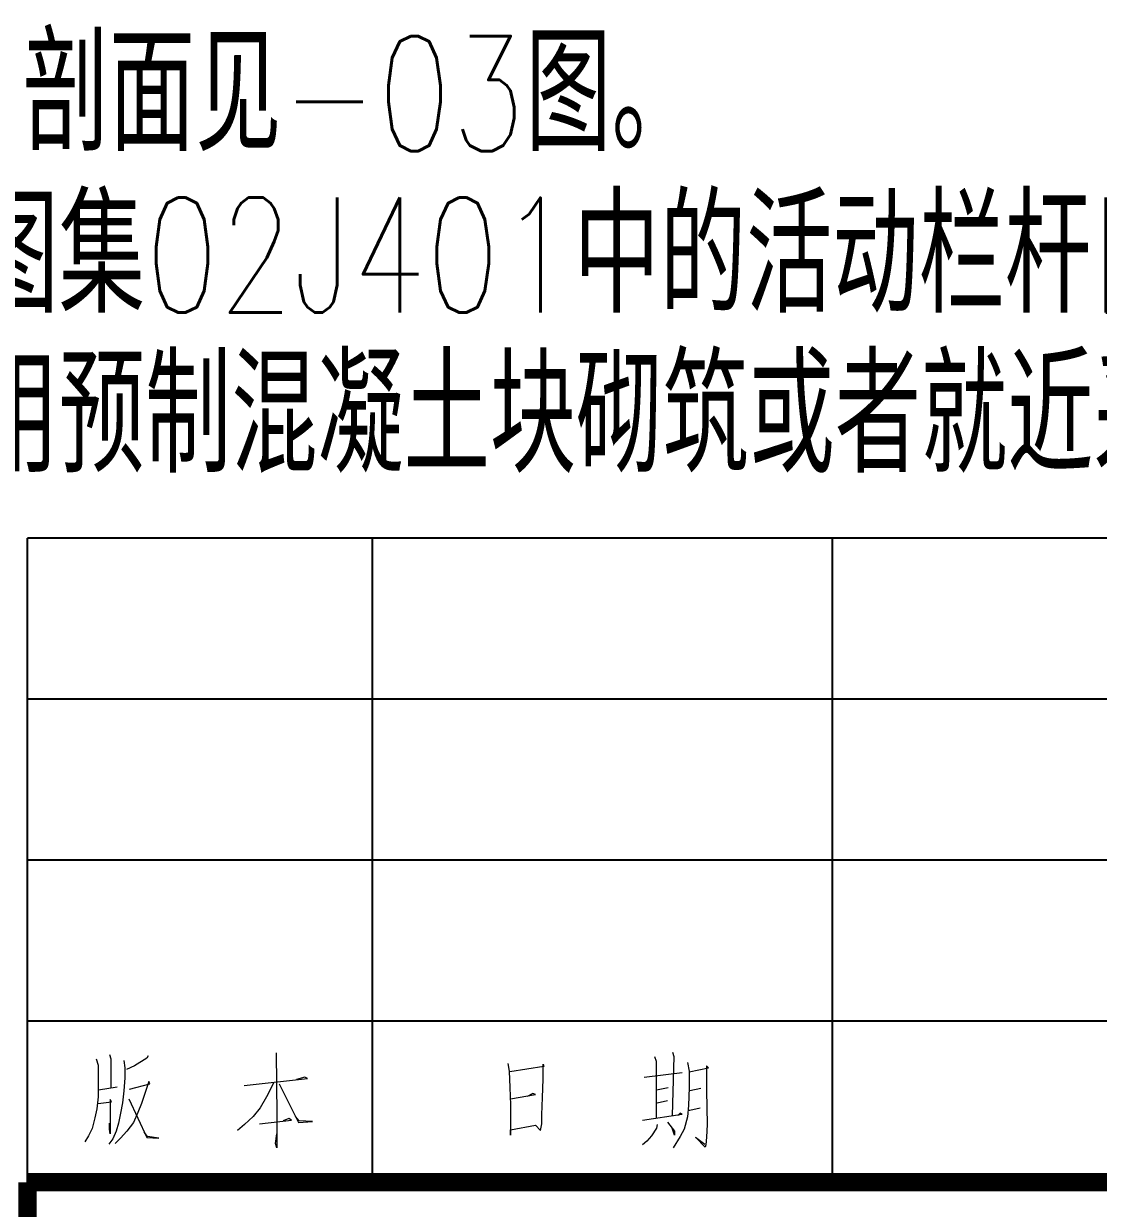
# Model space of a CAD drawing. Header units: millimetres. Extents: x 5779402 to 5838852, y 134142 to 176192.
# Drawn here: x 5819811 to 5824484, y 139053 to 144205 of the extents above; entities that cross this region are included whole.
import ezdxf
from ezdxf.enums import TextEntityAlignment as Align

# ---------------------------------------------------------------- set-up
doc = ezdxf.new("R2010")
doc.units = ezdxf.units.MM
doc.header["$LTSCALE"] = 1000
doc.layers.get('0').update_dxf_attribs({"color": 8})
for name, color, linetype in [('DIM', 8, 'Continuous'), ('Text', 8, 'Continuous'), ('Version', 8, 'Continuous')]:
    doc.layers.add(name, color=color, linetype=linetype)
doc.styles.add('TK', font='geditxt.shx', dxfattribs={"width": 0.7, "bigfont": 'hztxt1.shx'})
doc.styles.add('TSSD_Rein', font='geditxt.shx', dxfattribs={"width": 0.7, "bigfont": 'hztxt1.shx'})

# ---------------------------------------------------------------- blocks, each defined once
blk = doc.blocks.new('GEDI_TQ_2012')
at = {"color": 2, "const_width": 0.8}
for points in [[(-180, 40), (0, 40)], [(-180, 0), (-180, 40)]]:
    blk.add_lwpolyline(points, dxfattribs=at)
blk = doc.blocks.new('GEDI_Version_2012')
at = {"layer": 'Version', "color": 2}
for p, q in [((-180, 0), (-180, 28)), ((0, 28), (-180, 28)), ((-165, 0), (-165, 28)), ((-145, 0), (-145, 28)), ((0, 21), (-180, 21)), ((0, 14), (-180, 14)), ((0, 7), (-180, 7)), ((0, 0), (-180, 0))]:
    blk.add_line(p, q, dxfattribs=at)
at = {"layer": 'Version', "color": 7, "lineweight": 0}
for points in [[(-177.012, 5.362), (-176.93, 5.093), (-176.93, 4.307), (-176.93, 3.716), (-176.99, 3.192), (-177.072, 2.803), (-177.184, 2.34), (-177.349, 2.01), (-177.514, 1.748)], [(-175.815, 5.295), (-175.763, 4.966), (-175.763, 4.539), (-175.815, 3.978), (-175.875, 3.454), (-175.957, 2.998), (-176.04, 2.571), (-176.152, 2.212), (-176.294, 1.883), (-176.459, 1.651)], [(-176.429, 5.557), (-176.376, 5.362), (-176.376, 4.113)], [(-174.76, 5.489), (-174.813, 5.392), (-175.344, 5.063), (-175.703, 4.898)], [(-169.19, 5.624), (-169.16, 2.931), (-169.16, 1.487), (-169.22, 1.681), (-169.16, 2.108)], [(-159.112, 5.163), (-159.052, 4.834), (-159.029, 4.115), (-158.999, 3.36), (-158.999, 3.262), (-158.999, 2.739), (-158.999, 2.05), (-158.999, 2.275), (-157.915, 2.477), (-157.69, 2.245), (-157.63, 2.537), (-157.63, 2.933), (-157.608, 3.689), (-157.578, 4.474), (-157.578, 5.133), (-157.548, 5.036), (-159.029, 4.804)], [(-152.729, 5.462), (-152.669, 5.26), (-152.669, 2.806)], [(-151.951, 5.657), (-151.891, 5.462), (-151.973, 2.903)], [(-151.307, 5.2), (-151.225, 4.834), (-151.225, 4.115), (-151.255, 3.33), (-151.307, 2.836), (-151.449, 2.312), (-151.614, 1.983), (-151.921, 1.489)], [(-153.178, 4.572), (-151.532, 4.774)], [(-151.225, 4.804), (-150.387, 4.968), (-150.469, 5.066), (-150.469, 4.048), (-150.469, 3.981), (-150.447, 2.507), (-150.469, 1.953), (-150.499, 1.624), (-150.529, 1.527), (-150.948, 1.953), (-150.552, 1.654)], [(-176.907, 4.015), (-176.099, 4.143)], [(-175.568, 4.045), (-174.678, 4.277), (-174.73, 4.375), (-174.872, 3.948), (-175.037, 3.424), (-175.202, 3.028), (-175.396, 2.601), (-175.68, 2.212), (-175.957, 1.913), (-176.182, 1.681)], [(-169.302, 4.307), (-169.609, 3.716), (-169.886, 3.23), (-170.193, 2.863), (-170.559, 2.504), (-170.866, 2.242)], [(-170.582, 4.21), (-167.828, 4.509), (-167.941, 4.569), (-168.3, 4.472)], [(-169.055, 4.277), (-168.217, 2.601), (-167.604, 2.639), (-168.188, 2.669), (-168.352, 2.863)], [(-175.598, 3.619), (-174.813, 1.95), (-174.289, 1.913), (-174.79, 1.98), (-174.925, 2.175)], [(-158.999, 3.622), (-157.915, 3.816), (-158.027, 3.853), (-158.274, 3.719)], [(-152.647, 4.018), (-152.145, 4.115)], [(-151.195, 3.981), (-150.724, 4.085)], [(-176.93, 3.424), (-176.346, 3.492), (-176.406, 3.589), (-176.406, 2.108), (-176.429, 2.31), (-176.429, 2.571)], [(-152.617, 3.457), (-152.168, 3.554)], [(-151.255, 3.128), (-151.195, 3.128), (-150.754, 3.232)], [(-169.916, 2.534), (-168.524, 2.699), (-168.636, 2.766), (-168.883, 2.669)], [(-153.26, 2.701), (-151.532, 2.963), (-151.614, 3.001), (-151.726, 2.903)], [(-152.168, 2.604), (-151.868, 2.215), (-151.868, 2.05), (-151.973, 2.342)], [(-152.617, 2.507), (-152.647, 2.342), (-152.871, 2.013), (-153.066, 1.788), (-153.26, 1.624)]]:
    blk.add_lwpolyline(points, dxfattribs=at)
blk = doc.blocks.new('CEEC_TK_A2')
for name, p in [('GEDI_Version_2012', (584, 50)), ('GEDI_TQ_2012', (584, 10))]:
    blk.add_blockref(name, p)
at = {"style": 'TK', "width": 0.85}
for tag, height, p in [('PROJECTNAME', 4.75, (529, 44)), ('PHASE', 4, (571, 44)), ('DRAWINGNAME', 4.75, (539, 31))]:
    blk.add_attdef(tag, text='', height=height, dxfattribs=at).set_placement(p, align=Align.MIDDLE_CENTER)
for tag, p, height in [('APPROVE', (416, 32.75), 3.5), ('DESIGN', (461, 32.75), 3.5), ('REVIEW1', (416, 25.75), 3.5), ('DRAW', (461, 25.75), 3.5), ('REVIEW2', (416, 18.75), 3.5), ('PROPORTION', (461, 18.75), 3.5), ('DRAWINGNUMBER', (511, 18.5), 4), ('CHECK', (416, 11.75), 3.5), ('DATE', (461, 11.75), 3.5), ('VERSION', (577, 11.75), 3.5)]:
    blk.add_attdef(tag, p, '', height=height, dxfattribs=at)

msp = doc.modelspace()

# ---------------------------------------------------------------- block references
at = {"layer": 'DIM', "xscale": 100, "yscale": 100, "zscale": 100}
msp.add_blockref('CEEC_TK_A2', (5779427.4, 134166.9), dxfattribs=at)

# ---------------------------------------------------------------- texts
at = {"layer": 'Text', "ltscale": 99, "style": 'TSSD_Rein', "width": 0.75}
for s, p in [('   2. 1-1、2-2、3-3剖面见-03图。', (5814296.6, 143650.9)), ('3. 图中活动栏杆选用钢梯图集02J401中的活动栏杆LG23-10;其余栏杆选用图集02J401中的LG1-10.', (5815098.8, 142948.2)), ('4. 图中墙上有预埋件处采用预制混凝土块砌筑或者就近采用构造柱布置预埋件。', (5815098.8, 142252.4))]:
    msp.add_text(s, height=500, dxfattribs=at).set_placement(p)

doc.saveas('drawing.dxf')
